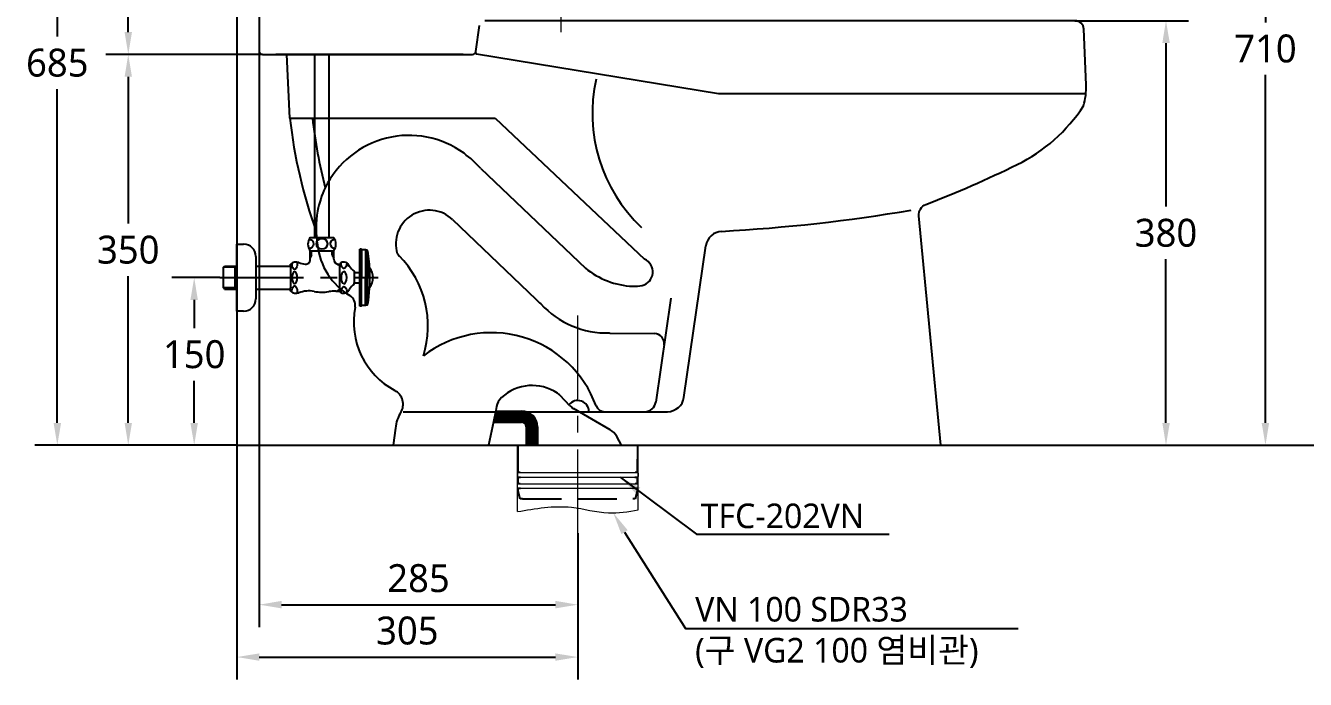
# Model space of a CAD drawing. Extents: x 9010 to 11716, y -52 to 2196.
# Drawn here: x 9010 to 10155, y -52 to 533 of the extents above; entities that cross this region are included whole.
import ezdxf

# ---------------------------------------------------------------- set-up
doc = ezdxf.new("R2010")
doc.units = 0
doc.header["$LTSCALE"] = 20
doc.header["$MEASUREMENT"] = 0
doc.linetypes.add('CENTER', pattern=[2, 1.25, -0.25, 0.25, -0.25])
doc.linetypes.add('HIDDEN', pattern=[0.375, 0.25, -0.125])
doc.layers.get('0').update_dxf_attribs({"linetype": 'CONTINUOUS'})
doc.layers.get('DEFPOINTS').update_dxf_attribs({"linetype": 'CONTINUOUS'})
for name, color, linetype in [('1', 1, 'CONTINUOUS'), ('2', 2, 'CONTINUOUS'), ('3', 3, 'CONTINUOUS'), ('4', 4, 'CONTINUOUS'), ('6', 6, 'CONTINUOUS')]:
    doc.layers.add(name, color=color, linetype=linetype)
doc.styles.add('ROMANS', font='NanumGothic.ttf')
doc.styles.get("Standard").update_dxf_attribs({"font": 'NanumGothic.ttf'})
doc.dimstyles.get("Standard").update_dxf_attribs({"dimtxt": 0.18, "dimasz": 0.18, "dimexe": 0.18, "dimexo": 0.0625, "dimgap": 0.09, "dimtad": 0, "dimtih": 1, "dimtoh": 1, "dimdec": 4, "dimzin": 0, "dimdsep": 46, "dimtxsty": 'Standard', "dimcen": 0.09, "dimadec": 0, "dimazin": 0, "dimtfac": 1, "dimtdec": 4, "dimtofl": 0, "dimtmove": 0, "dimatfit": 3, "dimfxl": 0, "dimtolj": 1, "dimtzin": 0, "dimarcsym": 0})

# ---------------------------------------------------------------- blocks, each defined once
blk = doc.blocks.new('*D45')
at = {"layer": '3', "color": 3, "lineweight": -2}
for p, q in [((9183.3, 307.7), (9140.4, 307.7)), ((9160.4, 287.7), (9160.4, 262.5)), ((9160.4, 177.7), (9160.4, 215.4)), ((9198.6, 157.7), (9140.4, 157.7))]:
    blk.add_line(p, q, dxfattribs=at)
at = {"layer": '3', "color": 3}
for points in [[(9157, 287.7), (9163.7, 287.7), (9160.4, 307.7)], [(9157, 177.7), (9163.7, 177.7), (9160.4, 157.7)]]:
    blk.add_solid(points, dxfattribs=at)
at = {"layer": 'DEFPOINTS', "color": 0}
for p in [(9183.3, 307.7), (9160.4, 157.7), (9198.6, 157.7)]:
    blk.add_point(p, dxfattribs=at)
at = {"layer": '3', "color": 2, "insert": (9160.4, 239), "char_height": 25, "attachment_point": 5}
blk.add_mtext('\\A1;150', dxfattribs=at)
blk = doc.blocks.new('*X14')
at = {"color": 0}
for p, q in [((1040.4, 970), (1077.2, 970)), ((1040.6, 971), (1076.6, 971)), ((1040.8, 972), (1075.8, 972)), ((1041, 973), (1074.9, 973)), ((1041.2, 974), (1073.8, 974)), ((1041.4, 975), (1072.4, 975)), ((1041.6, 976), (1070.5, 976)), ((1041.8, 977), (1066.9, 977)), ((1040, 968), (1078.1, 968)), ((1040.2, 969), (1077.7, 969)), ((1066, 967), (1078.4, 967)), ((1067.8, 966), (1078.7, 966)), ((1068.5, 965), (1078.9, 965)), ((1068.9, 964), (1079, 964)), ((1069, 963), (1079, 963)), ((1069, 962), (1079, 962)), ((1069, 961), (1079, 961)), ((1069, 960), (1079, 960)), ((1069, 959), (1079, 959)), ((1069, 958), (1079, 958)), ((1069, 957), (1079, 957)), ((1069, 956), (1079, 956)), ((1069, 955), (1079, 955)), ((1069, 954), (1079, 954)), ((1069, 953), (1079, 953)), ((1069, 952), (1079, 952)), ((1069, 951), (1079, 951)), ((1069, 950), (1079, 950)), ((1069, 949), (1079, 949)), ((1069, 948), (1079, 948)), ((1069, 947), (1079, 947))]:
    blk.add_line(p, q, dxfattribs=at)
blk = doc.blocks.new('*D48')
at = {"layer": '3', "color": 3, "lineweight": -2}
for p, q in [((10028.5, 867.7), (10138.9, 867.7)), ((10118.9, 847.7), (10118.9, 536.2)), ((10118.9, 177.7), (10118.9, 489.2)), ((9953.1, 157.7), (10138.9, 157.7))]:
    blk.add_line(p, q, dxfattribs=at)
at = {"layer": '3', "color": 3}
for points in [[(10115.5, 847.7), (10122.2, 847.7), (10118.9, 867.7)], [(10115.5, 177.7), (10122.2, 177.7), (10118.9, 157.7)]]:
    blk.add_solid(points, dxfattribs=at)
at = {"layer": 'DEFPOINTS', "color": 0}
for p in [(10028.5, 867.7), (9953.1, 157.7), (10118.9, 157.7)]:
    blk.add_point(p, dxfattribs=at)
at = {"layer": '3', "color": 2, "insert": (10118.9, 512.7), "char_height": 25, "attachment_point": 5}
blk.add_mtext('\\A1;710', dxfattribs=at)
blk = doc.blocks.new('*D50')
at = {"layer": '3', "color": 3, "lineweight": -2}
for p, q in [((9228.6, 842.4), (9081.4, 842.4)), ((9101.4, 822.4), (9101.4, 698.6)), ((9101.4, 527.5), (9101.4, 651.3)), ((9221.6, 507.5), (9081.4, 507.5))]:
    blk.add_line(p, q, dxfattribs=at)
at = {"layer": '3', "color": 3}
for points in [[(9098.1, 822.4), (9104.7, 822.4), (9101.4, 842.4)], [(9098.1, 527.5), (9104.7, 527.5), (9101.4, 507.5)]]:
    blk.add_solid(points, dxfattribs=at)
at = {"layer": 'DEFPOINTS', "color": 0}
for p in [(9228.6, 842.4), (9101.4, 507.5), (9221.6, 507.5)]:
    blk.add_point(p, dxfattribs=at)
at = {"layer": '3', "color": 2, "insert": (9101.4, 675), "char_height": 25, "attachment_point": 5}
blk.add_mtext('\\A1;335', dxfattribs=at)
blk = doc.blocks.new('*D51')
at = {"layer": '3', "color": 3, "lineweight": -2}
for p, q in [((9221.6, 507.5), (9081.4, 507.5)), ((9101.4, 487.5), (9101.4, 356.2)), ((9101.4, 177.7), (9101.4, 309)), ((9198.6, 157.7), (9081.4, 157.7))]:
    blk.add_line(p, q, dxfattribs=at)
at = {"layer": '3', "color": 3}
for points in [[(9098.1, 487.5), (9104.7, 487.5), (9101.4, 507.5)], [(9098.1, 177.7), (9104.7, 177.7), (9101.4, 157.7)]]:
    blk.add_solid(points, dxfattribs=at)
at = {"layer": 'DEFPOINTS', "color": 0}
for p in [(9221.6, 507.5), (9101.4, 157.7), (9198.6, 157.7)]:
    blk.add_point(p, dxfattribs=at)
at = {"layer": '3', "color": 2, "insert": (9101.4, 332.6), "char_height": 25, "attachment_point": 5}
blk.add_mtext('\\A1;350', dxfattribs=at)
blk = doc.blocks.new('*D52')
at = {"layer": '3', "color": 3, "lineweight": -2}
for p, q in [((9228.6, 842.4), (9017.9, 842.4)), ((9037.9, 822.4), (9037.9, 523.6)), ((9037.9, 177.7), (9037.9, 476.4)), ((9198.6, 157.7), (9017.9, 157.7))]:
    blk.add_line(p, q, dxfattribs=at)
at = {"layer": '3', "color": 3}
for points in [[(9034.6, 822.4), (9041.3, 822.4), (9037.9, 842.4)], [(9034.6, 177.7), (9041.3, 177.7), (9037.9, 157.7)]]:
    blk.add_solid(points, dxfattribs=at)
at = {"layer": 'DEFPOINTS', "color": 0}
for p in [(9228.6, 842.4), (9037.9, 157.7), (9198.6, 157.7)]:
    blk.add_point(p, dxfattribs=at)
at = {"layer": '3', "color": 2, "insert": (9037.9, 500), "char_height": 25, "attachment_point": 5}
blk.add_mtext('\\A1;685', dxfattribs=at)
blk = doc.blocks.new('*D54')
at = {"layer": '3', "color": 3, "lineweight": -2}
for p, q in [((9218.6, 510.5), (9218.6, -5.1)), ((9503.6, 78.9), (9503.6, -5.1)), ((9238.6, 14.9), (9483.6, 14.9))]:
    blk.add_line(p, q, dxfattribs=at)
at = {"layer": '3', "color": 3}
for points in [[(9238.6, 18.3), (9238.6, 11.6), (9218.6, 14.9)], [(9483.6, 18.3), (9483.6, 11.6), (9503.6, 14.9)]]:
    blk.add_solid(points, dxfattribs=at)
at = {"layer": 'DEFPOINTS', "color": 0}
for p in [(9218.6, 510.5), (9503.6, 78.9), (9503.6, 14.9)]:
    blk.add_point(p, dxfattribs=at)
at = {"layer": '3', "color": 2, "insert": (9361.1, 38.5), "char_height": 25, "attachment_point": 5}
blk.add_mtext('\\A1;285', dxfattribs=at)
blk = doc.blocks.new('*D55')
at = {"layer": '3', "color": 3, "lineweight": -2}
for p, q in [((9198.6, 157.7), (9198.6, -52)), ((9503.6, 78.9), (9503.6, -52)), ((9218.6, -32), (9483.6, -32))]:
    blk.add_line(p, q, dxfattribs=at)
at = {"layer": '3', "color": 3}
for points in [[(9218.6, -28.7), (9218.6, -35.3), (9198.6, -32)], [(9483.6, -28.7), (9483.6, -35.3), (9503.6, -32)]]:
    blk.add_solid(points, dxfattribs=at)
at = {"layer": 'DEFPOINTS', "color": 0}
for p in [(9198.6, 157.7), (9503.6, 78.9), (9503.6, -32)]:
    blk.add_point(p, dxfattribs=at)
at = {"layer": '3', "color": 2, "insert": (9351.1, -8.4), "char_height": 25, "attachment_point": 5}
blk.add_mtext('\\A1;305', dxfattribs=at)
blk = doc.blocks.new('*D56')
at = {"layer": '3', "color": 3, "lineweight": -2}
for p, q in [((9948.4, 537.7), (10049.9, 537.7)), ((10029.9, 517.7), (10029.9, 371.3)), ((10029.9, 177.7), (10029.9, 324.1)), ((9953.1, 157.7), (10049.9, 157.7))]:
    blk.add_line(p, q, dxfattribs=at)
at = {"layer": '3', "color": 3}
for points in [[(10026.6, 517.7), (10033.3, 517.7), (10029.9, 537.7)], [(10026.6, 177.7), (10033.3, 177.7), (10029.9, 157.7)]]:
    blk.add_solid(points, dxfattribs=at)
at = {"layer": 'DEFPOINTS', "color": 0}
for p in [(9948.4, 537.7), (9953.1, 157.7), (10029.9, 157.7)]:
    blk.add_point(p, dxfattribs=at)
at = {"layer": '3', "color": 2, "insert": (10029.9, 347.7), "char_height": 25, "attachment_point": 5}
blk.add_mtext('\\A1;380', dxfattribs=at)

msp = doc.modelspace()

# ---------------------------------------------------------------- linework, layer by layer
at = {"color": 7}
for p, q in [((9218.56113, 809.39474), (9218.56113, 510.54453)), ((9412.40906, 510.13431), (9415.61507, 533.36062)), ((9221.56113, 507.54453), (9409.43926, 507.54452)), ((9401.02802, 507.54453), (9233.56113, 507.54453)), ((9246.07789, 450.45777), (9243.15204, 507.54453)), ((9412.97177, 508.02741), (9629.38795, 472.67694)), ((9629.38795, 472.67694), (9958.25887, 472.67694)), ((9246.07789, 450.45777), (9429.59696, 450.45777)), ((9429.59696, 450.45777), (9563.23412, 324.27577)), ((9391.53767, 359.70418), (9466.01162, 288.33455)), ((9598.61513, 200.52867), (9618.26318, 336.30429)), ((9586.8668, 289.19215), (9573.41642, 196.24476)), ((9532.51564, 258.09045), (9571.99917, 257.74004)), ((9496.59198, 192.99841), (9487.73569, 202.17081)), ((9430.16166, 188.78737), (9428.10511, 178.75175)), ((9430.88516, 192.31792), (9430.16166, 188.78737)), ((9430.16166, 188.26855), (9453.38301, 188.26855)), ((9474.64875, 187.67694), (9583.76977, 187.67694)), ((9532.64944, 171.53335), (9499.90252, 190.41334)), ((9340.37124, 172.95404), (9338.50327, 157.67694)), ((9428.10511, 178.75175), (9423.78273, 157.65918)), ((9428.10511, 178.23293), (9453.38301, 178.23293)), ((9457.39726, 174.21868), (9457.39726, 157.67694)), ((9467.43288, 174.21868), (9467.43288, 157.67694)), ((9542.5742, 157.67694), (9538.44929, 165.50777)), ((9338.50327, 157.67694), (9438.9416, 157.67694)), ((9437.43288, 157.67694), (9512.5742, 157.67694)), ((9457.39726, 157.67694), (9467.43288, 157.67694))]:
    msp.add_line(p, q, dxfattribs=at)
at = {"color": 1, "linetype": 'CENTER', "lineweight": 0, "ltscale": 3}
for p, q in [((9488.56113, 552.35802), (9488.56113, 527.35802)), ((9503.56113, 78.94751), (9503.56113, 288.19466))]:
    msp.add_line(p, q, dxfattribs=at)
msp.add_line((9416.83729, 405.31768), (9510.39672, 316.23948))
at = {"color": 3, "linetype": 'Continuous', "lineweight": 0}
for p, q in [((9449.5504, 98.25481), (9449.5504, 157.67694)), ((9557.57185, 99.74735), (9557.57185, 157.67694))]:
    msp.add_line(p, q, dxfattribs=at)
at = {"color": 2, "linetype": 'HIDDEN', "ltscale": 7}
for p, q in [((9450.23613, 133.17694), (9450.12476, 157.67694)), ((9556.99749, 157.67694), (9556.88613, 133.17694)), ((9452.06113, 133.17694), (9450.23613, 133.17694)), ((9450.25431, 129.17694), (9452.36113, 129.17694)), ((9450.28158, 123.17694), (9450.25431, 129.17694)), ((9554.76113, 129.17694), (9556.86794, 129.17694)), ((9556.88613, 133.17694), (9555.06113, 133.17694)), ((9556.86794, 129.17694), (9556.84067, 123.17694)), ((9452.06113, 123.17694), (9450.0504, 123.17694)), ((9450.0504, 119.17694), (9452.36113, 119.17694)), ((9450.31113, 116.67694), (9450.29976, 119.17694)), ((9452.16113, 109.67694), (9450.31113, 116.67694)), ((9554.76113, 119.17694), (9557.07185, 119.17694)), ((9556.81113, 116.67694), (9554.96113, 109.67694)), ((9557.07185, 123.17694), (9555.06113, 123.17694)), ((9556.82249, 119.17694), (9556.81113, 116.67694)), ((9454.16113, 109.67694), (9452.16113, 109.67694)), ((9454.16113, 109.67694), (9503.56113, 109.67694)), ((9503.56113, 109.67694), (9552.96113, 109.67694)), ((9554.96113, 109.67694), (9552.96113, 109.67694))]:
    msp.add_line(p, q, dxfattribs=at)
at = {"color": 7, "lineweight": 0}
msp.add_line((9454.4546, 157.67694), (9457.39726, 157.67694), dxfattribs=at)
at = {"color": 2, "linetype": 'Continuous', "lineweight": 0}
for p, q in [((9449.5504, 132.67694), (9449.5504, 129.67694)), ((9557.57185, 132.67694), (9557.57185, 129.67694))]:
    msp.add_line(p, q, dxfattribs=at)
at = {"color": 2, "linetype": 'HIDDEN', "lineweight": 0, "ltscale": 7}
for p, q in [((9450.23613, 133.17694), (9450.0504, 133.17694)), ((9450.25431, 129.17694), (9450.0504, 129.17694))]:
    msp.add_line(p, q, dxfattribs=at)
at = {"color": 2, "linetype": 'Continuous', "lineweight": 0, "ltscale": 7}
for p, q in [((9450.23613, 133.17694), (9557.07185, 133.17694)), ((9450.25431, 129.17694), (9557.07185, 129.17694)), ((9452.06113, 123.17694), (9555.06113, 123.17694)), ((9452.36113, 119.17694), (9554.76113, 119.17694))]:
    msp.add_line(p, q, dxfattribs=at)
at = {"color": 7}
for points in [[(9512.5742, 157.67694), (9828.56113, 157.67694), (9808.71088, 362.92754, -0.33667259), (9815.0651, 373.21995, 0.0220353676), (9896.67053, 408.90779, 0.1346456816), (9956.11539, 461.46776, 0.075789292), (9958.54705, 480.32652), (9956.39288, 530.02338, 0.4015818389), (9948.40038, 537.67694), (9420.56811, 537.67694, 0.3441507314)], [(9347.4481, 187.67694), (9474.64875, 187.67694, 0.3727209014)]]:
    msp.add_lwpolyline(points, format="xyb", dxfattribs=at)
for centre, radius, start, end in [((9221.56113, 510.54453), 3, 180, 269.99999617), ((9409.43724, 510.54452), 3, 269.99999617, 352.14092786), ((9413.13298, 509.01433), 1, 157.50845669, 260.72295719), ((9656.8694, 454.71646), 140.27961, 167.3240842, 226.6617644), ((9685.45107, 498.61565), 442.00449, 186.25498653, 199.78859631), ((9705.56561, 498.61565), 442.00449, 186.25498653, 194.46033619), ((9344.84269, 341.39981), 96.27418, 41.59914106, 53.71551873), ((9361.48202, 349.44455), 92.45336, 155.18735184, 168.82784413), ((9547.36535, 1872.85463), 1526.08577, 273.19036573, 279.60268035), ((9633.10855, 334.15602), 15, 93.09934251, 171.76590415), ((9330.17208, 342.94872), 59.7099, 185.92076625, 239.16610524), ((9350.7807, 334.19503), 10, 209.87957139, 224.96034002), ((9280.99097, 264.50185), 88.62934, 342.37924383, 44.96034002), ((9558.19529, 312.80393), 12.52968, 283.33807309, 66.28723432), ((9549.96056, 388.9653), 89.05076, 271.75172306, 277.17682151), ((9294.44221, 283.09184), 10, 349.33538078, 59.16610524), ((9542.77225, 368.88397), 111.26726, 226.37969308, 229.52200321), ((9373.01786, 268.29506), 69.95673, 169.33538078, 241.79190694), ((9426.35918, 158.75264), 99.68353, 20.05344006, 127.65504203), ((9542.77225, 368.88397), 111.26726, 264.39172198, 264.7109719), ((9571.9193, 248.74039), 9, 351.76590415, 89.49152393), ((9333.3336, 194.30931), 14, 328.49897427, 61.79190694), ((9462.77925, 170.98096), 40.14249, 55.73109334, 133.11382652), ((9445.63213, 189.29591), 15.05343, 133.11382652, 168.41903051), ((9476.90634, 191.71466), 15.05343, 43.99550901, 55.73109334), ((9503.56113, 187.67694), 10.03562, 0, 141.53781911), ((9563.5195, 197.67694), 10, 270, 351.76590415), ((9583.76977, 202.67694), 15, 270, 351.76590415), ((9375.1125, 168.70613), 35, 147.99343055, 173.02889766), ((9453.38301, 174.21868), 14.04987, 0, 90), ((9507.42133, 203.45456), 15.05343, 223.99550901, 240.03472876), ((9527.51421, 195.67694), 8, 200.05344006, 270), ((9453.38301, 174.21868), 4.01425, 0, 90), ((9525.13063, 158.49213), 15.05343, 27.77812615, 60.03472876)]:
    msp.add_arc(centre, radius, start, end, dxfattribs=at)
for centre, radius, start, end in [((9352.58058, 351.55885), 83.50615, 53.8701431, 153.94097737), ((9361.006, 352.07378), 91.51073, 170.38527645, 189.61472355), ((9370.7807, 338.04435), 30, 46.21937265, 197.11977445), ((9556.33167, 372.47976), 72.61535, 230.75934325, 267.11965004), ((9529.68582, 338.11871), 80, 222.32883557, 271.58488962)]:
    msp.add_arc(centre, radius, start, end)
at = {"color": 2, "linetype": 'HIDDEN', "lineweight": 0, "ltscale": 7}
for centre, start, end in [((9450.0504, 132.67694), 90, 180), ((9450.0504, 129.67694), 180, 270), ((9557.07185, 132.67694), 0, 90), ((9557.07185, 129.67694), 270, 360), ((9450.0504, 122.67694), 90, 180), ((9450.0504, 119.67694), 180, 270), ((9557.07185, 122.67694), 0, 90), ((9557.07185, 119.67694), 270, 0)]:
    msp.add_arc(centre, 0.5, start, end, dxfattribs=at)
at = {"color": 3, "linetype": 'Continuous', "lineweight": 0}
msp.add_spline([(9449.5504, 98.25481), (9497.86756, 102.09042), (9531.12107, 97.12428), (9557.57185, 99.74735)], degree=3, dxfattribs=at)
at = {"layer": '1', "linetype": 'CENTER', "ltscale": 3}
msp.add_line((9183.25699, 307.67726), (9324.95025, 307.67726), dxfattribs=at)
at = {"layer": '3'}
msp.add_line((9449.5504, 157.67694), (9557.57185, 157.67694), dxfattribs=at)
msp.add_lwpolyline([(9545.46788, 79.8413), (9600.10274, -6.46457), (9897.60274, -6.46457)], dxfattribs=at)
at = {"layer": '3', "color": 3}
msp.add_solid([(9542.59252, 78.15505), (9535.35044, 97.09346), (9548.34325, 81.52754)], dxfattribs=at)
at = {"layer": '4'}
for p, q in [((9268.33541, 343.67694), (9268.33541, 507.54453)), ((9281.03541, 343.67694), (9281.03541, 507.54453)), ((9264.18541, 343.67694), (9285.18541, 343.67694)), ((9198.56113, 277.67694), (9198.56113, 337.67694)), ((9198.56113, 337.67694), (9204.56113, 337.67694)), ((9310.18541, 333.17694), (9308.68541, 333.17694)), ((9308.68541, 332.17694), (9308.68541, 333.17694)), ((9308.68541, 307.67694), (9308.68541, 332.17694)), ((9310.18541, 332.97694), (9310.18541, 333.17694)), ((9310.18541, 332.97694), (9310.18541, 307.67694)), ((9313.68541, 332.67694), (9310.48541, 332.67694)), ((9313.68541, 332.67694), (9313.68541, 307.67694)), ((9314.18541, 332.17694), (9313.68541, 332.67694)), ((9314.18541, 332.17694), (9314.18541, 307.67694)), ((9315.00916, 332.17694), (9314.18541, 332.17694)), ((9215.56113, 326.67694), (9215.56113, 288.67694)), ((9264.18541, 331.67694), (9285.18541, 331.67694)), ((9264.18541, 323.76531), (9264.18541, 331.67694)), ((9265.43541, 327.67694), (9264.18541, 325.51188)), ((9264.18541, 327.67694), (9265.43541, 327.67694)), ((9265.43541, 327.67694), (9265.43541, 331.67694)), ((9283.93541, 327.67694), (9283.93541, 331.67694)), ((9283.93541, 327.67694), (9285.18541, 325.51188)), ((9283.93541, 327.67694), (9285.18541, 327.67694)), ((9285.18541, 324.17694), (9285.18541, 331.67694)), ((9315.60059, 331.67694), (9315.60059, 307.67694)), ((9186.56113, 316.92694), (9187.56113, 317.92694)), ((9186.56113, 298.42694), (9186.56113, 316.92694)), ((9197.06113, 316.92694), (9186.56113, 316.92694)), ((9187.56113, 317.92694), (9198.56113, 317.92694)), ((9197.06113, 297.42694), (9197.06113, 317.92694)), ((9197.06113, 316.92694), (9198.06113, 317.92694)), ((9198.56113, 317.30998), (9198.56113, 298.04455)), ((9215.56113, 317.92694), (9246.68541, 317.92694)), ((9246.68428, 316.92807), (9246.68428, 319.67583)), ((9246.68541, 316.92694), (9246.68541, 298.42694)), ((9289.68541, 318.92694), (9288.38637, 319.86852)), ((9289.68541, 318.92694), (9289.68541, 319.67694)), ((9289.68541, 319.67694), (9290.59881, 319.67694)), ((9289.68541, 318.92694), (9290.59881, 318.92694)), ((9290.59881, 319.67694), (9290.59881, 320.39765)), ((9290.59881, 295.67694), (9290.59881, 319.67694)), ((9298.14102, 318.99845), (9298.69338, 318.04173)), ((9298.71222, 318.99845), (9299.26458, 318.04173)), ((9303.59881, 313.40928), (9303.59881, 312.42694)), ((9303.59881, 312.42694), (9303.59881, 302.92694)), ((9303.59881, 312.42694), (9308.68541, 312.42694)), ((9187.56113, 297.42694), (9186.56113, 298.42694)), ((9197.06113, 298.42694), (9186.56113, 298.42694)), ((9198.06113, 297.42694), (9197.06113, 298.42694)), ((9246.68541, 295.67694), (9246.68541, 298.42694)), ((9303.59881, 302.92694), (9308.68541, 302.92694)), ((9303.59881, 301.9446), (9303.59881, 302.92694)), ((9308.68541, 282.17694), (9308.68541, 307.67694)), ((9310.18541, 282.37694), (9310.18541, 307.67694)), ((9313.68541, 282.67694), (9313.68541, 307.67694)), ((9314.18541, 283.17694), (9314.18541, 307.67694)), ((9315.60059, 283.67694), (9315.60059, 307.67694)), ((9187.56113, 297.42694), (9198.56113, 297.42694)), ((9215.56113, 297.42694), (9246.68541, 297.42694)), ((9246.68541, 297.42694), (9246.68541, 297.2452)), ((9246.68541, 295.67694), (9246.68541, 297.2452)), ((9286.97362, 295.67694), (9290.59881, 295.67694)), ((9289.68541, 296.42694), (9288.38637, 295.67694)), ((9289.68541, 295.67694), (9289.68541, 296.42694)), ((9289.68541, 296.42694), (9290.59881, 296.42694)), ((9290.59881, 294.95623), (9290.59881, 295.67694)), ((9298.71222, 296.35543), (9299.26458, 297.31215)), ((9204.56113, 277.67694), (9198.56113, 277.67694)), ((9310.18541, 282.17694), (9308.68541, 282.17694)), ((9310.18541, 282.17694), (9310.18541, 282.37694)), ((9313.68541, 282.67694), (9310.48541, 282.67694)), ((9314.18541, 283.17694), (9313.68541, 282.67694)), ((9315.00916, 283.17694), (9314.18541, 283.17694))]:
    msp.add_line(p, q, dxfattribs=at)
for centre, radius, start, end in [((9272.18541, 337.67694), 10, 143.13010235, 216.86989765), ((9277.18541, 337.67694), 10, 323.13010235, 36.86989765), ((9204.56113, 326.67694), 11, 0, 90), ((9310.48541, 332.97694), 0.3, 180, 270), ((9315.00916, 331.47694), 0.7, 9.49341, 90), ((9251.59177, 314.68419), 7, 69.03386253, 134.51293636), ((9262.98024, 344.40465), 24.82771, 249.03386253, 262.28832154), ((9260.18541, 323.76531), 4, 262.28832154, 0), ((9289.68541, 324.17694), 4.5, 180, 270), ((9294.07294, 316.31997), 5.35697, 30, 130.43056562), ((9172.68541, 307.67694), 145, 1.94314208, 9.49341), ((9311.38894, 325.04173), 14, 210, 236.19017959), ((9172.68541, 307.67694), 145, 350.50659, 1.94314208), ((9306.43118, 307.63161), 14, 0.24727149, 38.21407326), ((9311.38894, 290.31215), 14, 123.80982041, 150), ((9306.43118, 307.75245), 14, 321.78592674, 359.75272851), ((9204.56113, 288.67694), 11, 270, 0), ((9251.59177, 300.66969), 7, 225.5, 290.96613747), ((9262.98024, 270.94923), 24.82771, 79.26272498, 110.96613747), ((9274.68541, 332.67694), 38, 259.26272601, 279.30482553), ((9286.97362, 257.67694), 38, 89.99999738, 99.30482351), ((9294.07294, 299.03391), 5.35697, 229.56943438, 330), ((9310.48541, 282.37694), 0.3, 90, 180), ((9315.00916, 283.87694), 0.7, 270, 350.50659)]:
    msp.add_arc(centre, radius, start, end, dxfattribs=at)
at = {"layer": '4', "extrusion": (0, 0, -1)}
for centre, major_axis, ratio, start_param, end_param in [((9262.00273, 337.90452), (-5.22946, 0), 0.8663914057, 1.8241194503, 4.4989702221), ((9287.45867, 337.90452), (-5.22946, 0), 0.8663914057, 4.9420970074, 7.5846504487), ((9250.24647, 320.18184), (0, -5.21778), 0.4600900845, 4.4336109187, 7.9346876344), ((9294.36406, 321.26922), (0, -5.39901), 0.4782041641, 4.7907795753, 7.8342508479), ((9250.24647, 295.26265), (0, -5.21778), 0.4600900845, 1.4721859227, 5.0096270656), ((9294.36406, 294.3565), (0, -5.39901), 0.4782041641, 1.5401075384, 4.6836200802)]:
    msp.add_ellipse(centre, major_axis=major_axis, ratio=ratio, start_param=start_param, end_param=end_param, dxfattribs=at)
for centre, major_axis, ratio in [((9274.68541, 337.90452), (-5.22946, 0), 0.8663914057), ((9250.24647, 307.67694), (0, -5.21778), 0.4600900845), ((9294.36406, 307.67694), (0, -5.39901), 0.4782041641)]:
    msp.add_ellipse(centre, major_axis=major_axis, ratio=ratio, dxfattribs=at)
at = {"layer": '6'}
msp.add_lwpolyline([(11714.62723, 2057.67694), (9198.56113, 2057.67694), (9198.56113, 157.67694), (11097.53067, 157.67694), (11097.53067, 1157.67694)], dxfattribs=at)
at = {"layer": 'DEFPOINTS', "color": 7, "linetype": 'ByBlock'}
msp.add_point((9428.10511, 178.23293), dxfattribs=at)

# ---------------------------------------------------------------- block references
at = {"color": 7, "xscale": 1.003562326165992, "yscale": 1.003562326165992, "zscale": 1.003562326165992}
msp.add_blockref('*X14', (8384.59453, -792.34121), dxfattribs=at)

# ---------------------------------------------------------------- texts
at = {"layer": '2', "char_height": 22, "attachment_point": 4, "style": 'ROMANS'}
for s, insert in [('TFC-202VN', (9613.55236, 94.2795)), ('VN 100 SDR33\\P(구 VG2 100 염비관)', (9608.60274, -9.96457))]:
    msp.add_mtext(s, dxfattribs=dict(at, insert=insert))

# ---------------------------------------------------------------- dimensions: what is measured, and where the dimension line sits
at = {"layer": '3'}
for base, p1, p2, override, picture, middle in [((10118.86133, 157.67694), (10028.49455, 867.67694), (9953.1188, 157.67694), {"dimtxt": 25, "dimasz": 20, "dimexe": 20, "dimexo": 0, "dimgap": 10, "dimtad": 1, "dimzin": 8, "dimclrd": 3, "dimclre": 3, "dimclrt": 2, "dimtix": 1, "dimtofl": 1, "dimarcsym": 1}, '*D48', (10118.86133, 512.67694)), ((9037.92762, 157.67694), (9228.56113, 842.37795), (9198.56113, 157.67694), {"dimtxt": 25, "dimasz": 20, "dimexe": 20, "dimexo": 0, "dimgap": 10, "dimtad": 1, "dimdec": 0, "dimzin": 8, "dimclrd": 3, "dimclre": 3, "dimclrt": 2, "dimtix": 1, "dimtofl": 1, "dimarcsym": 1}, '*D52', (9037.92762, 500.02744)), ((9101.40579, 507.54453), (9228.56113, 842.37795), (9221.56113, 507.54453), {"dimtxt": 25, "dimasz": 20, "dimexe": 20, "dimexo": 0, "dimgap": 10, "dimtad": 1, "dimdec": 0, "dimzin": 8, "dimclrd": 3, "dimclre": 3, "dimclrt": 2, "dimtix": 1, "dimtofl": 1, "dimarcsym": 1}, '*D50', (9101.40579, 674.96124)), ((9160.37436, 157.67694), (9183.25699, 307.67726), (9198.56113, 157.67694), {"dimtxt": 25, "dimasz": 20, "dimexe": 20, "dimexo": 0, "dimgap": 10, "dimtad": 1, "dimdec": 0, "dimzin": 8, "dimclrd": 3, "dimclre": 3, "dimclrt": 2, "dimtix": 1, "dimtofl": 1, "dimarcsym": 1}, '*D45', (9160.37436, 238.95895))]:
    dim = msp.add_linear_dim(base=base, p1=p1, p2=p2, angle=90, dimstyle='Standard', override=override, dxfattribs=at)
    dim.commit()
    dim.dimension.update_dxf_attribs({"geometry": picture, "text_midpoint": middle, "dimtype": 160})
for base, p1, p2, override, picture, middle in [((10029.91943, 157.67694), (9948.40038, 537.67694), (9953.1188, 157.67694), {"dimtxt": 25, "dimasz": 20, "dimexe": 20, "dimexo": 0, "dimgap": 10, "dimtad": 1, "dimzin": 8, "dimclrd": 3, "dimclre": 3, "dimclrt": 2, "dimtix": 1, "dimtofl": 1, "dimarcsym": 1}, '*D56', (10029.91943, 347.67694)), ((9101.40579, 157.67694), (9221.56113, 507.54453), (9198.56113, 157.67694), {"dimtxt": 25, "dimasz": 20, "dimexe": 20, "dimexo": 0, "dimgap": 10, "dimtad": 1, "dimdec": 0, "dimzin": 8, "dimclrd": 3, "dimclre": 3, "dimclrt": 2, "dimtix": 1, "dimtofl": 1, "dimarcsym": 1}, '*D51', (9101.40579, 332.61074))]:
    dim = msp.add_linear_dim(base=base, p1=p1, p2=p2, angle=90, dimstyle='Standard', override=override, dxfattribs=at)
    dim.commit()
    dim.dimension.update_dxf_attribs({"geometry": picture, "text_midpoint": middle})
for base, p1, picture, middle in [((9503.56113, 14.94102), (9218.56113, 510.54453), '*D54', (9361.06113, 14.94102)), ((9503.56113, -32.00385), (9198.56113, 157.67694), '*D55', (9351.06113, -32.00385))]:
    dim = msp.add_linear_dim(base=base, p1=p1, p2=(9503.56113, 78.94751), dimstyle='Standard', override={"dimtxt": 25, "dimasz": 20, "dimexe": 20, "dimexo": 0, "dimgap": 10, "dimtad": 1, "dimtih": 0, "dimzin": 8, "dimclrd": 3, "dimclre": 3, "dimclrt": 2, "dimtix": 1, "dimtofl": 1, "dimarcsym": 1}, dxfattribs=at)
    dim.commit()
    dim.dimension.update_dxf_attribs({"geometry": picture, "text_midpoint": middle, "dimtype": 160})

# ---------------------------------------------------------------- leaders
msp.add_leader([(9541.54666, 129.17694), (9609.92827, 77.92484), (9782.2364, 77.92484)], dimstyle='Standard', override={"dimtxt": 20, "dimasz": 20, "dimexe": 20, "dimexo": 0, "dimgap": 10, "dimtad": 0, "dimzin": 8, "dimclrd": 3, "dimclre": 3, "dimclrt": 2, "dimtix": 1, "dimtofl": 1, "dimarcsym": 1}, dxfattribs=at)

doc.saveas('drawing.dxf')
